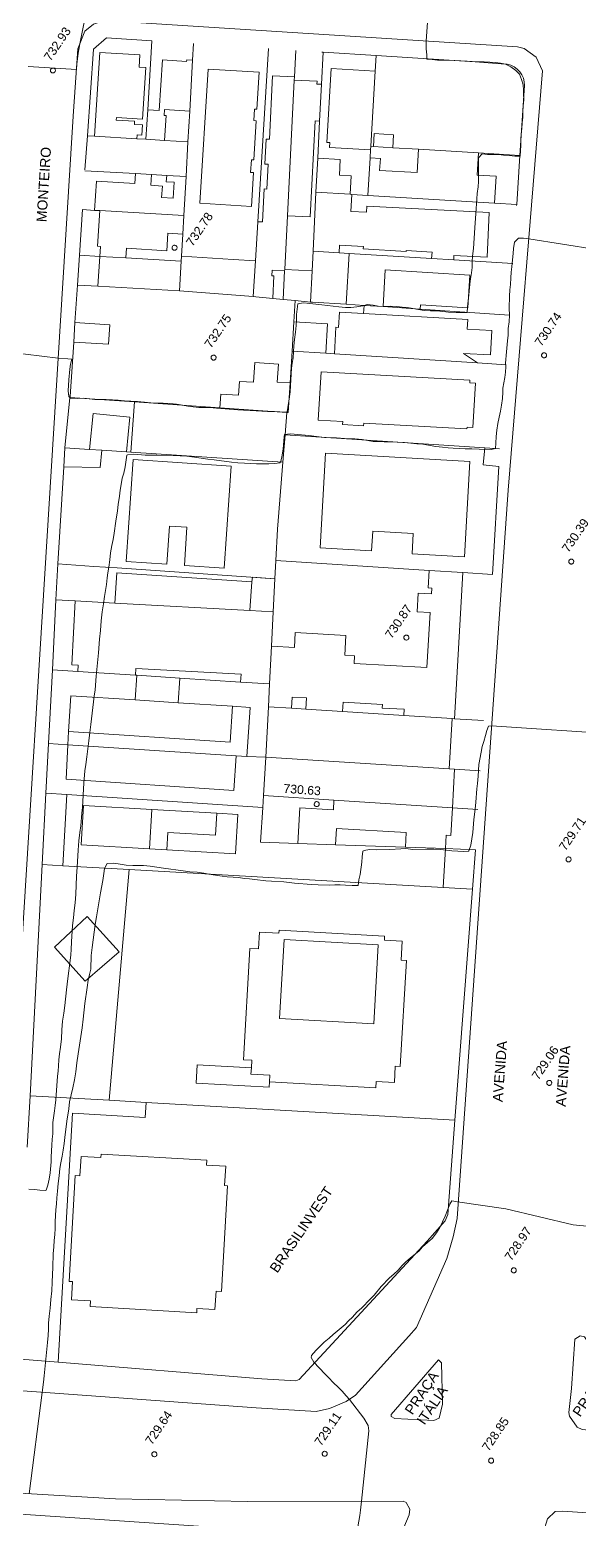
# Model space of a CAD drawing. Header units: metres. Extents: x 325024 to 7190115, y 7391967 to 10157759.
# Drawn here: x 326583 to 326692.8, y 7392757.2 to 7393055.2 of the extents above; entities that cross this region are included whole.
import ezdxf
from ezdxf.enums import TextEntityAlignment as Align

# ---------------------------------------------------------------- set-up
doc = ezdxf.new("R2010")
doc.units = ezdxf.units.M
doc.layers.get('0').update_dxf_attribs({"lineweight": 18})
for name, color, linetype, lineweight in [('100_SIST_VIARIO_MEIO_FIO', 1, 'Continuous', 18), ('106_PRACAS_PARQUES_TOP', 7, 'Continuous', 18), ('108_SEP_FIS_CANT_CENT_ILHA', 7, 'Continuous', 18), ('144_P_DUPLA_ASF_TOP', 7, 'Continuous', 18), ('160_P_SIMP_ASF_TOP', 7, 'Continuous', 18), ('206_MURO_E_MURO_ARRIMO', 7, 'Continuous', 18), ('214_PROJ_BEIRAL_EDIF', 10, 'Continuous', 18), ('216_EDIF_NOTAVEL', 2, 'Continuous', 18), ('218_EDIF_NOTAVEL_TOP', 7, 'Continuous', 18), ('600_CURVA_MESTRA', 14, 'Continuous', 18), ('604_CURVA_INTERM', 7, 'Continuous', 18), ('606_PTO_COTADO', 7, 'Continuous', 18), ('608_PTO_COTADO_INTERVIA', 1, 'Continuous', 18)]:
    doc.layers.add(name, color=color, linetype=linetype, lineweight=lineweight)
doc.styles.add('Style-Arial', font='arial.ttf', dxfattribs={"height": 1.75})

# ---------------------------------------------------------------- blocks, each defined once
blk = doc.blocks.new('SP09')
at = {"color": 0, "linetype": 'Continuous'}
blk.add_lwpolyline([(-0.03, -0.51), (-0.14, -0.49), (-0.24, -0.46), (-0.31, -0.42), (-0.35, -0.39), (-0.42, -0.31), (-0.47, -0.24), (-0.51, -0.15), (-0.52, -0.09), (-0.52, 0.03), (-0.51, 0.11), (-0.48, 0.2), (-0.44, 0.27), (-0.4, 0.33), (-0.32, 0.39), (-0.23, 0.44), (-0.15, 0.48), (-0.1, 0.48), (-0.03, 0.48), (0.08, 0.48), (0.19, 0.44), (0.27, 0.4), (0.35, 0.32), (0.41, 0.23), (0.46, 0.11), (0.48, 0.03), (0.48, -0.03), (0.47, -0.08), (0.44, -0.21), (0.38, -0.3), (0.31, -0.38), (0.23, -0.44), (0.1, -0.49), (0.02, -0.51)], close=True, dxfattribs=at)
blk = doc.blocks.new('SP10')
at = {"color": 0, "linetype": 'Continuous'}
blk.add_lwpolyline([(-0.03, -0.51), (-0.14, -0.49), (-0.24, -0.46), (-0.31, -0.42), (-0.35, -0.39), (-0.42, -0.31), (-0.47, -0.24), (-0.51, -0.15), (-0.52, -0.09), (-0.52, 0.03), (-0.51, 0.11), (-0.48, 0.2), (-0.44, 0.27), (-0.4, 0.33), (-0.32, 0.39), (-0.23, 0.44), (-0.15, 0.48), (-0.1, 0.48), (-0.03, 0.48), (0.08, 0.48), (0.19, 0.44), (0.27, 0.4), (0.35, 0.32), (0.41, 0.23), (0.46, 0.11), (0.48, 0.03), (0.48, -0.03), (0.47, -0.08), (0.44, -0.21), (0.38, -0.3), (0.31, -0.38), (0.23, -0.44), (0.1, -0.49), (0.02, -0.51)], close=True, dxfattribs=at)

msp = doc.modelspace()

# ---------------------------------------------------------------- linework, layer by layer
at = {"layer": '100_SIST_VIARIO_MEIO_FIO', "flags": 128}
for points in [[(326591.682, 7393037.972), (326592.61, 7393051.431), (326594.02, 7393054.975), (326595.753, 7393056.39), (326597.881, 7393057.078), (326680.494, 7393051.842), (326681.815, 7393051.489), (326684.217, 7393049.745), (326685.477, 7393047.058), (326678.621, 7392963.14), (326668.392, 7392817.409), (326667.624, 7392813.739), (326666.351, 7392809.425), (326660.294, 7392795.608), (326658.789, 7392793.855), (326648.089, 7392782.033), (326646.246, 7392780.78), (326642.903, 7392779.403), (326640.231, 7392778.81), (326628.247, 7392779.525), (326579.764, 7392783.037), (326578.329, 7392783.44), (326576.692, 7392784.94), (326576.105, 7392787.081)], [(326691.257, 7392783.431), (326691.958, 7392793.288), (326692.996, 7392793.963), (326693.895, 7392793.754), (326706.337, 7392775.041), (326706.312, 7392774.5), (326705.75, 7392773.928), (326693.431, 7392775.226), (326692.374, 7392775.653), (326690.876, 7392777.873), (326690.764, 7392778.6)], [(326655.219, 7392778.172), (326664.672, 7392789.12), (326665.317, 7392788.567), (326665.462, 7392780.249), (326664.852, 7392777.469), (326663.775, 7392777.008), (326655.946, 7392777.372), (326655.252, 7392777.805)]]:
    msp.add_lwpolyline(points, close=True, dxfattribs=at)
at = {"layer": '108_SEP_FIS_CANT_CENT_ILHA', "flags": 128}
for points in [[(326652.825, 7392753.165), (326655.595, 7392753.134), (326656.877, 7392753.521), (326658.835, 7392758.128), (326658.993, 7392759.272), (326658.198, 7392760.595), (326657.661, 7392760.845), (326626.532, 7392760.806), (326600.105, 7392761.31), (326575.41, 7392762.798), (326574.929, 7392762.469), (326574.379, 7392760.579), (326574.411, 7392759.312), (326575.146, 7392758.653), (326641.419, 7392754.203)], [(326687.937, 7392750.968), (326721.965, 7392748.879), (326748.588, 7392747.09), (326761.899, 7392746.158), (326767.814, 7392745.738), (326771.511, 7392745.472), (326774.408, 7392745.916), (326776.259, 7392747.631), (326777.592, 7392750.181), (326778.296, 7392752.1), (326778.239, 7392752.991), (326732.379, 7392755.997), (326709.45, 7392757.506), (326697.617, 7392758.306), (326692.44, 7392758.657), (326689.482, 7392758.857), (326688.014, 7392758.818), (326686.485, 7392757.337), (326685.597, 7392754.511), (326685.153, 7392753.098), (326685.581, 7392751.751), (326687.574, 7392751.013)]]:
    msp.add_lwpolyline(points, close=True, dxfattribs=at)
at = {"layer": '206_MURO_E_MURO_ARRIMO'}
for p, q in [((326598.321, 7393053.619), (326595.722, 7393051.335)), ((326607.422, 7393053.014), (326598.321, 7393053.619)), ((326595.722, 7393051.335), (326594.573, 7393034.044)), ((326641.613, 7393050.764), (326641.373, 7393050.779)), ((326652.256, 7393050.096), (326641.613, 7393050.764)), ((326671.992, 7393048.856), (326652.256, 7393050.096)), ((326678.074, 7393048.378), (326671.992, 7393048.856)), ((326678.417, 7393048.331), (326678.074, 7393048.378)), ((326679.14, 7393048.135), (326678.417, 7393048.331)), ((326679.816, 7393047.814), (326679.14, 7393048.135)), ((326680.424, 7393047.378), (326679.816, 7393047.814)), ((326680.945, 7393046.841), (326680.424, 7393047.378)), ((326681.361, 7393046.221), (326680.945, 7393046.841)), ((326681.66, 7393045.536), (326681.361, 7393046.221)), ((326680.957, 7393030.099), (326681.871, 7393044.064)), ((326681.832, 7393044.81), (326681.66, 7393045.536)), ((326681.871, 7393044.064), (326681.832, 7393044.81)), ((326594.573, 7393034.044), (326594.031, 7393027.187)), ((326680.315, 7393020.29), (326680.957, 7393030.099)), ((326593.538, 7393019.251), (326592.932, 7393010.114)), ((326680.3, 7393020.057), (326680.315, 7393020.29)), ((326592.932, 7393010.114), (326592.537, 7393004.158)), ((326592.537, 7393004.158), (326592.04, 7392996.663)), ((326591.782, 7392992.771), (326591.059, 7392981.867)), ((326591.041, 7392981.687), (326590.016, 7392971.599)), ((326591.059, 7392981.867), (326591.041, 7392981.687)), ((326590.016, 7392971.599), (326589.789, 7392967.775)), ((326673.929, 7392971.612), (326673.632, 7392968.165)), ((326676.876, 7392971.392), (326673.929, 7392971.612)), ((326673.632, 7392968.165), (326676.724, 7392967.837)), ((326676.724, 7392967.837), (326675.479, 7392946.256)), ((326588.641, 7392948.363), (326588.215, 7392941.173)), ((326587.525, 7392927.214), (326586.75, 7392912.435)), ((326586.75, 7392912.435), (326586.23, 7392902.519)), ((326586.23, 7392902.519), (326585.481, 7392888.227)), ((326671.462, 7392883.309), (326672.056, 7392891.192)), ((326585.481, 7392888.227), (326583.055, 7392841.958)), ((326583.055, 7392841.958), (326582.515, 7392831.673)), ((326581.225, 7392789.262), (326588.688, 7392788.658))]:
    msp.add_line(p, q, dxfattribs=at)
at = {"layer": '206_MURO_E_MURO_ARRIMO', "flags": 128}
for points in [[(326607.422, 7393053.014), (326606.579, 7393039.242)], [(326615.75, 7393052.466), (326615.559, 7393049.129)], [(326630.701, 7393051.482), (326628.58, 7393016.844)], [(326636.149, 7393051.123), (326635.884, 7393045.836)], [(326641.613, 7393050.764), (326641.291, 7393044.342)], [(326652.063, 7393046.941), (326652.256, 7393050.096)], [(326614.977, 7393038.963), (326614.626, 7393032.816)], [(326640.921, 7393036.96), (326640.549, 7393029.569)], [(326595.957, 7393033.959), (326594.573, 7393034.044)], [(326606.217, 7393033.331), (326604.393, 7393033.442)], [(326614.626, 7393032.816), (326609.957, 7393033.102)], [(326614.626, 7393032.816), (326614.229, 7393025.882)], [(326651.004, 7393029.642), (326651.099, 7393031.192)], [(326651.671, 7393031.892), (326651.144, 7393031.924)], [(326660.721, 7393031.338), (326655.569, 7393031.653)], [(326680.957, 7393030.099), (326672.716, 7393030.604)], [(326594.022, 7393027.038), (326604.149, 7393026.458)], [(326607.32, 7393026.277), (326610.372, 7393026.103)], [(326647.351, 7393022.308), (326650.543, 7393022.113)], [(326593.538, 7393019.251), (326595.936, 7393019.114)], [(326675.876, 7393020.562), (326680.315, 7393020.29)], [(326613.571, 7393014.367), (326613.319, 7393009.96)], [(326592.932, 7393010.114), (326597.026, 7393009.88)], [(326646.838, 7393010.493), (326663.32, 7393009.484)], [(326667.744, 7393009.213), (326679.544, 7393008.491)], [(326596.634, 7393003.923), (326592.537, 7393004.158)], [(326633.648, 7393001.289), (326631.557, 7393001.49)], [(326653.614, 7392999.848), (326649.826, 7393000.105)], [(326678.867, 7392998.132), (326661.048, 7392999.343)], [(326635.428, 7392990.956), (326635.803, 7392996.795)], [(326635.018, 7392984.576), (326635.428, 7392990.956)], [(326635.428, 7392990.956), (326642.19, 7392990.522)], [(326672.48, 7392988.576), (326678.218, 7392988.208)], [(326603.917, 7392980.801), (326591.041, 7392981.687)], [(326634.031, 7392974.174), (326673.929, 7392971.612)], [(326594.952, 7392971.276), (326590.016, 7392971.599)], [(326662.816, 7392947.07), (326632.181, 7392949.037)], [(326675.479, 7392946.256), (326669.575, 7392946.635)], [(326604.108, 7392926.12), (326604.396, 7392926.101)], [(326612.965, 7392925.536), (326625.146, 7392924.733)], [(326667.903, 7392917.402), (326673.662, 7392917.032)], [(326586.75, 7392912.435), (326590.599, 7392912.181)], [(326626.408, 7392909.82), (326630.207, 7392909.706)], [(326673.036, 7392906.955), (326667.905, 7392907.285)], [(326586.23, 7392902.519), (326590.441, 7392902.242)], [(326629.564, 7392899.662), (326629.715, 7392902.017)], [(326672.557, 7392899.265), (326667.465, 7392899.592)], [(326672.056, 7392891.192), (326666.1, 7392891.404)], [(326589.626, 7392887.99), (326585.481, 7392888.227)], [(326598.874, 7392841.053), (326583.055, 7392841.958)]]:
    msp.add_lwpolyline(points, dxfattribs=at)
at = {"layer": '214_PROJ_BEIRAL_EDIF', "flags": 128}
for points in [[(326595.957, 7393033.959), (326604.393, 7393033.442), (326604.442, 7393034.241), (326605.405, 7393034.182), (326605.53, 7393036.211), (326603.917, 7393036.309), (326603.956, 7393036.95), (326600.288, 7393037.174), (326600.319, 7393037.683), (326605.561, 7393037.362), (326606.193, 7393047.697), (326604.879, 7393047.778), (326605.028, 7393050.207), (326596.982, 7393050.7)], [(326606.217, 7393033.331), (326609.957, 7393033.102), (326610.262, 7393038.085), (326609.891, 7393038.108), (326609.962, 7393039.27), (326614.977, 7393038.963), (326615.559, 7393049.129), (326614.366, 7393049.202), (326614.347, 7393048.897), (326609.504, 7393049.194), (326608.886, 7393039.1), (326606.579, 7393039.242)], [(326618.638, 7393047.352), (326616.995, 7393020.518), (326627.327, 7393019.886), (326627.741, 7393026.652), (326627.142, 7393026.689), (326627.297, 7393029.223), (326627.796, 7393029.193), (326628.276, 7393037.027), (326627.807, 7393037.056), (326627.948, 7393039.356), (326628.391, 7393039.329), (326628.844, 7393046.728)], [(326627.662, 7393001.851), (326628.159, 7393001.817), (326631.557, 7393001.49), (326631.783, 7393005.996), (326631.399, 7393006.015), (326631.456, 7393007.139), (326633.935, 7393007.015), (326633.949, 7393007.294), (326634.488, 7393018.02), (326635.851, 7393045.18), (326635.884, 7393045.836), (326631.546, 7393046.053), (326630.907, 7393033.321), (326630.239, 7393033.354), (326629.989, 7393028.385), (326630.635, 7393028.353), (326630.384, 7393023.362), (326629.84, 7393023.389), (326629.509, 7393016.797), (326628.58, 7393016.844), (326628.098, 7393008.981)], [(326651.099, 7393031.192), (326651.144, 7393031.924), (326652.063, 7393046.941), (326643.251, 7393047.481), (326642.347, 7393032.713), (326642.992, 7393032.673), (326642.932, 7393031.692)], [(326634.488, 7393018.02), (326635.851, 7393045.18), (326640.426, 7393044.951), (326640.398, 7393044.387), (326641.291, 7393044.342), (326640.921, 7393036.96), (326640.032, 7393037.005), (326639.068, 7393017.79)], [(326651.671, 7393031.892), (326655.569, 7393031.653), (326655.728, 7393034.244), (326651.83, 7393034.483)], [(326651.004, 7393029.642), (326650.543, 7393022.113), (326675.876, 7393020.562), (326676.206, 7393025.949), (326672.445, 7393026.179), (326672.716, 7393030.604), (326660.721, 7393031.338), (326660.434, 7393026.652), (326652.922, 7393027.112), (326653.069, 7393029.515)], [(326640.549, 7393029.569), (326640.207, 7393022.746), (326647.022, 7393022.328), (326647.247, 7393025.998), (326644.875, 7393026.143), (326645.068, 7393029.292)], [(326610.372, 7393026.103), (326610.288, 7393024.839), (326611.877, 7393024.734), (326611.668, 7393021.562), (326609.362, 7393021.714), (326609.512, 7393023.982), (326607.179, 7393024.136), (326607.32, 7393026.277), (326604.149, 7393026.458), (326604.018, 7393024.471), (326596.323, 7393024.979), (326595.936, 7393019.114), (326597.013, 7393019.052), (326613.784, 7393018.093), (326614.229, 7393025.882)], [(326647.351, 7393022.308), (326647.022, 7393022.328), (326640.207, 7393022.746), (326639.614, 7393010.935), (326644.84, 7393010.615), (326644.935, 7393012.157), (326649.686, 7393011.866), (326649.657, 7393011.4), (326658.221, 7393010.876), (326658.234, 7393011.077), (326663.398, 7393010.761), (326663.32, 7393009.484), (326667.744, 7393009.213), (326667.787, 7393010.071), (326674.394, 7393009.739), (326674.844, 7393018.702), (326650.337, 7393019.932), (326650.277, 7393018.724), (326647.178, 7393018.88)], [(326597.013, 7393019.052), (326613.784, 7393018.093), (326613.571, 7393014.367), (326610.615, 7393014.562), (326610.383, 7393011.045), (326602.348, 7393011.575), (326602.216, 7393009.583), (326597.026, 7393009.88), (326597.159, 7393011.888), (326596.543, 7393011.928)], [(326596.634, 7393003.923), (326597.026, 7393009.88), (326602.216, 7393009.583), (326613.261, 7393008.952), (326612.92, 7393002.992)], [(326628.098, 7393008.981), (326623.632, 7393009.254), (326613.319, 7393009.96), (326613.261, 7393008.952), (326612.92, 7393002.992), (326627.662, 7393001.851)], [(326639.104, 7393000.764), (326639.418, 7393007.02), (326639.614, 7393010.935), (326644.84, 7393010.615), (326646.838, 7393010.493), (326646.215, 7393000.322), (326639.511, 7393000.724)], [(326633.935, 7393007.015), (326633.648, 7393001.289), (326636.076, 7393001.055), (326639.104, 7393000.764), (326639.418, 7393007.02), (326633.949, 7393007.294)], [(326653.614, 7392999.848), (326661.048, 7392999.343), (326661.102, 7393000.213), (326670.563, 7392999.634), (326670.962, 7393006.161), (326654.064, 7393007.196)], [(326635.803, 7392996.795), (326642.527, 7392996.41), (326642.19, 7392990.522), (326643.9, 7392990.412), (326644.203, 7392995.717), (326644.704, 7392995.688), (326644.879, 7392998.753), (326649.715, 7392998.477), (326649.826, 7393000.105), (326646.215, 7393000.322), (326639.511, 7393000.724), (326639.104, 7393000.764), (326636.076, 7393001.055)], [(326649.715, 7392998.477), (326644.879, 7392998.753), (326644.704, 7392995.688), (326644.203, 7392995.717), (326643.9, 7392990.412), (326672.48, 7392988.576), (326669.665, 7392990.493), (326675.082, 7392990.183), (326675.361, 7392995.053), (326670.417, 7392995.336), (326670.529, 7392997.286)], [(326591.782, 7392992.771), (326592.04, 7392996.663), (326598.988, 7392996.205), (326598.731, 7392992.313)], [(326620.973, 7392979.626), (326634.4, 7392978.701), (326634.64, 7392978.685), (326635.018, 7392984.576), (326632.441, 7392984.754), (326632.688, 7392988.343), (326628.016, 7392988.665), (326627.743, 7392984.704), (326624.927, 7392984.898), (326624.735, 7392982.112), (326621.162, 7392982.358)], [(326641.214, 7392986.819), (326640.662, 7392977.162), (326645.54, 7392976.883), (326645.503, 7392976.248), (326649.716, 7392976.007), (326649.747, 7392976.549), (326670.368, 7392975.37), (326670.391, 7392975.76), (326671.569, 7392975.693), (326672.076, 7392984.557), (326670.953, 7392984.621), (326670.982, 7392985.116)], [(326620.973, 7392979.626), (326603.917, 7392980.801), (326603.224, 7392970.734), (326633.589, 7392968.745), (326634.031, 7392974.174), (326634.4, 7392978.701)], [(326602.306, 7392970.794), (326597.425, 7392971.114), (326594.952, 7392971.276), (326595.656, 7392978.44), (326602.987, 7392977.719)], [(326600.447, 7392947.558), (326631.999, 7392945.406), (326632.181, 7392949.037), (326632.497, 7392955.337), (326633.589, 7392968.745), (326603.224, 7392970.734), (326602.306, 7392970.794), (326597.425, 7392971.114), (326597.092, 7392967.631), (326589.789, 7392967.775), (326588.641, 7392948.363), (326595.824, 7392947.873)], [(326603.688, 7392969.267), (326623.238, 7392967.92), (326621.833, 7392947.524), (326613.897, 7392948.071), (326614.422, 7392955.694), (326610.924, 7392955.935), (326610.4, 7392948.327), (326602.283, 7392948.886)], [(326642.092, 7392970.546), (326641.008, 7392951.588), (326651.314, 7392950.998), (326651.538, 7392954.91), (326659.642, 7392954.446), (326659.41, 7392950.38), (326669.891, 7392949.781), (326670.984, 7392968.894)], [(326627.013, 7392939.068), (326599.977, 7392940.535), (326600.396, 7392946.618), (326627.405, 7392944.757)], [(326627.013, 7392939.068), (326631.668, 7392938.815), (326631.999, 7392945.406), (326627.519, 7392945.712), (326627.405, 7392944.757)], [(326631.322, 7392931.917), (326635.895, 7392931.655), (326636.066, 7392934.639), (326646.166, 7392934.061), (326645.942, 7392930.128), (326647.893, 7392930.017), (326647.805, 7392928.474), (326662.366, 7392927.642), (326662.996, 7392938.661), (326660.426, 7392938.808), (326660.637, 7392942.511), (326663.313, 7392942.358), (326663.38, 7392943.531), (326662.616, 7392943.575), (326662.816, 7392947.07), (326669.575, 7392946.635), (326667.903, 7392917.402), (326667.413, 7392917.433), (326657.737, 7392918.055), (326657.808, 7392919.296), (326653.439, 7392919.546), (326653.479, 7392920.246), (326645.629, 7392920.695), (326645.523, 7392918.839), (326638.156, 7392919.313), (326638.286, 7392921.581), (326635.418, 7392921.745), (326635.29, 7392919.497), (326630.713, 7392919.791), (326630.942, 7392924.351)], [(326592.098, 7392940.963), (326591.403, 7392928.156), (326592.696, 7392928.085), (326592.63, 7392926.877), (326587.525, 7392927.214), (326588.215, 7392941.173)], [(326630.942, 7392924.351), (326625.146, 7392924.733), (326625.233, 7392926.339), (326604.182, 7392927.481), (326604.108, 7392926.12), (326592.63, 7392926.877), (326592.696, 7392928.085), (326591.403, 7392928.156), (326592.098, 7392940.963), (326599.977, 7392940.535), (326627.013, 7392939.068), (326631.668, 7392938.815), (326631.322, 7392931.917)], [(326604.396, 7392926.101), (326604.07, 7392921.166), (326612.64, 7392920.601), (326612.965, 7392925.536)], [(326590.776, 7392914.86), (326623.042, 7392912.733), (326623.513, 7392919.884), (326612.64, 7392920.601), (326604.07, 7392921.166), (326591.206, 7392922.014)], [(326623.513, 7392919.884), (326627.056, 7392919.65), (326626.408, 7392909.82), (326624.223, 7392909.964), (326590.599, 7392912.181), (326590.776, 7392914.86), (326623.042, 7392912.733)], [(326635.29, 7392919.497), (326638.156, 7392919.313), (326645.523, 7392918.839), (326657.737, 7392918.055), (326667.413, 7392917.433), (326666.836, 7392907.354), (326630.207, 7392909.706), (326630.713, 7392919.791)], [(326624.223, 7392909.964), (326590.599, 7392912.181), (326590.245, 7392905.284), (326623.768, 7392903.073)], [(326666.836, 7392907.354), (326667.905, 7392907.285), (326667.465, 7392899.592), (326643.798, 7392901.112), (326629.715, 7392902.017), (326630.207, 7392909.706)], [(326629.564, 7392899.662), (326629.119, 7392892.723), (326636.577, 7392892.457), (326644.095, 7392892.189), (326658.071, 7392891.691), (326666.1, 7392891.404), (326665.656, 7392883.641), (326602.897, 7392887.231), (326589.626, 7392887.99), (326590.441, 7392902.242)], [(326606.94, 7392891.356), (326607.392, 7392899.249), (326593.721, 7392900.031), (326593.269, 7392892.138)], [(326658.071, 7392891.691), (326666.1, 7392891.404), (326666.254, 7392894.094), (326667.147, 7392894.043), (326667.465, 7392899.592), (326643.798, 7392901.112), (326643.686, 7392899.163), (326636.982, 7392899.547), (326636.577, 7392892.457), (326644.095, 7392892.189), (326644.279, 7392895.407), (326658.237, 7392894.608)], [(326610.413, 7392891.157), (326610.612, 7392894.642), (326620.124, 7392894.098), (326620.376, 7392898.506), (326607.392, 7392899.249), (326606.94, 7392891.356)], [(326610.413, 7392891.157), (326610.612, 7392894.642), (326620.124, 7392894.098), (326620.376, 7392898.506), (326624.561, 7392898.267), (326624.109, 7392890.374)]]:
    msp.add_lwpolyline(points, close=True, dxfattribs=at)
at = {"layer": '216_EDIF_NOTAVEL', "flags": 128}
for points in [[(326665.656, 7392883.641), (326602.897, 7392887.231), (326598.874, 7392841.053), (326606.242, 7392840.631), (326667.984, 7392837.1), (326671.462, 7392883.309)], [(326587.978, 7392871.712), (326594.097, 7392864.868), (326600.847, 7392870.79), (326594.493, 7392877.861)], [(326627.285, 7392847.57), (326627.372, 7392849.09), (326625.701, 7392849.186), (326626.974, 7392871.438), (326628.722, 7392871.338), (326628.915, 7392874.71), (326632.803, 7392874.487), (326632.837, 7392875.071), (326653.917, 7392873.865), (326653.872, 7392873.076), (326657.441, 7392872.872), (326657.224, 7392869.083), (326658.273, 7392869.023), (326657.061, 7392847.842), (326656.056, 7392847.9), (326655.868, 7392844.605), (326652.214, 7392844.814), (326652.141, 7392843.537), (326630.902, 7392844.752), (326630.977, 7392846.064), (326627.211, 7392846.279)], [(326633.815, 7392873.223), (326632.912, 7392857.427), (326651.761, 7392856.349), (326652.664, 7392872.145)], [(326630.902, 7392844.752), (326630.977, 7392846.064), (326627.211, 7392846.279), (326627.285, 7392847.57), (326616.49, 7392848.188), (326616.28, 7392844.501), (326630.84, 7392843.668)], [(326606.242, 7392840.631), (326606.07, 7392837.627), (326591.536, 7392838.458), (326588.688, 7392788.658), (326629.398, 7392785.365), (326636.154, 7392784.949), (326636.847, 7392785.193), (326662.457, 7392812.899), (326666.019, 7392816.938), (326666.565, 7392818.239), (326667.984, 7392837.1)], [(326593.255, 7392829.811), (326597.209, 7392829.585), (326597.249, 7392830.279), (326618.405, 7392829.069), (326618.35, 7392828.104), (326622.174, 7392827.885), (326621.952, 7392823.988), (326622.521, 7392823.956), (326621.312, 7392802.812), (326620.228, 7392802.874), (326620.019, 7392799.221), (326616.409, 7392799.428), (326616.359, 7392798.56), (326595.077, 7392799.777), (326595.144, 7392800.939), (326591.346, 7392801.156), (326591.555, 7392804.799), (326590.868, 7392804.839), (326592.08, 7392826.029), (326593.036, 7392825.974)]]:
    msp.add_lwpolyline(points, close=True, dxfattribs=at)
at = {"layer": '600_CURVA_MESTRA', "elevation": 730}
msp.add_lwpolyline([(326701.355, 7392914.222), (326675.311, 7392915.966), (326674.673, 7392915.889), (326674.344, 7392915.012), (326674.069, 7392914.027), (326673.772, 7392912.851), (326673.45, 7392911.833), (326673.203, 7392910.695), (326672.773, 7392908.27), (326672.598, 7392905.941), (326672.465, 7392904.438), (326672.339, 7392903.349), (326672.123, 7392900.68), (326672.019, 7392899.297), (326671.769, 7392897.218), (326671.525, 7392894.615), (326671.378, 7392893.395), (326671.158, 7392892.109), (326670.755, 7392890.938), (326670.666, 7392890.91), (326669.608, 7392890.866), (326668.556, 7392890.878), (326667.366, 7392890.946), (326666.318, 7392891.113), (326665.085, 7392891.231), (326663.745, 7392891.303), (326662.442, 7392891.307), (326659.591, 7392891.23), (326658.187, 7392891.411), (326657.144, 7392891.384), (326654.943, 7392891.269), (326652.293, 7392891.163), (326650.881, 7392891.234), (326649.843, 7392891.054), (326649.597, 7392890.934), (326649.468, 7392889.794), (326649.376, 7392888.694), (326649.02, 7392886.24), (326648.799, 7392885.193), (326648.615, 7392884.037), (326648.506, 7392884.019), (326647.405, 7392884.029), (326646.077, 7392884.127), (326645.047, 7392884.162), (326643.964, 7392884.153), (326642.85, 7392884.12), (326640.623, 7392884.149), (326639.314, 7392884.223), (326635.926, 7392884.517), (326633.753, 7392884.755), (326631.311, 7392884.882), (326630.197, 7392884.973), (326627.981, 7392885.239), (326626.903, 7392885.337), (326625.832, 7392885.457), (326624.784, 7392885.619), (326623.644, 7392885.711), (326622.468, 7392885.773), (326621.444, 7392885.905), (326618.785, 7392886.321), (326617.766, 7392886.498), (326616.453, 7392886.676), (326614.98, 7392886.797), (326613.645, 7392886.97), (326609.752, 7392887.523), (326608.372, 7392887.7), (326607.074, 7392887.912), (326605.744, 7392888.041), (326604.724, 7392888.01), (326603.592, 7392888.041), (326602.285, 7392888.107), (326601.092, 7392888.27), (326599.789, 7392888.486), (326598.439, 7392888.412), (326597.939, 7392887.405), (326597.79, 7392886.402), (326597.615, 7392885.053), (326597.138, 7392882.573), (326596.365, 7392877.783), (326596.095, 7392876.243), (326595.651, 7392873.177), (326595.455, 7392871.634), (326595.301, 7392870.037), (326595.207, 7392867.304), (326594.965, 7392866.208), (326594.678, 7392865.089), (326594.484, 7392863.619), (326594.009, 7392860.425), (326593.651, 7392857.301), (326593.467, 7392855.571), (326592.654, 7392850.325), (326592.396, 7392848.538), (326592.185, 7392846.784), (326591.922, 7392845.127), (326591.612, 7392843.564), (326590.94, 7392840.767), (326590.791, 7392839.338), (326590.421, 7392836.895), (326590.013, 7392833.632), (326589.873, 7392832.398), (326589.685, 7392831.076), (326589.472, 7392829.849), (326589.2, 7392828.537), (326589.017, 7392827.42), (326588.9, 7392825.951), (326588.673, 7392824.432), (326588.513, 7392822.909), (326588.436, 7392821.552), (326588.34, 7392820.323), (326588.22, 7392819.169), (326588.127, 7392817.99), (326588.069, 7392816.737), (326588.046, 7392815.441), (326587.996, 7392814.231), (326587.907, 7392813.034), (326587.787, 7392811.772), (326587.71, 7392810.348), (326587.596, 7392807.657), (326587.493, 7392804.658), (326587.387, 7392802.948), (326587.203, 7392801.198), (326587.067, 7392799.441), (326586.883, 7392797.864), (326586.776, 7392796.451), (326586.755, 7392795.278), (326586.68, 7392794.017), (326586.514, 7392792.628), (326586.275, 7392789.929), (326585.854, 7392785.963), (326585.716, 7392784.657), (326585.498, 7392782.621), (326582.85, 7392762.35)], dxfattribs=at)
at = {"layer": '604_CURVA_INTERM', "flags": 128}
for points, elevation in [([(326578.915, 7392990.764), (326588.675, 7392989.532), (326590.605, 7392989.386), (326591.383, 7392989.357), (326591.147, 7392988.365), (326590.992, 7392987.35), (326590.784, 7392985.192), (326590.688, 7392983.015), (326590.812, 7392981.871), (326591.229, 7392981.531), (326592.55, 7392981.502), (326593.795, 7392981.509), (326594.9, 7392981.369), (326595.982, 7392981.278), (326598.282, 7392981.286), (326599.539, 7392981.216), (326600.692, 7392981.113), (326601.915, 7392980.969), (326603.177, 7392980.939), (326604.544, 7392980.882), (326605.924, 7392980.764), (326607.194, 7392980.632), (326609.668, 7392980.552), (326610.98, 7392980.501), (326612.298, 7392980.334), (326613.496, 7392980.114), (326614.619, 7392979.932), (326615.678, 7392979.796), (326616.775, 7392979.69), (326617.936, 7392979.648), (326619.022, 7392979.657), (326620.3, 7392979.509), (326624.586, 7392979.191), (326625.691, 7392979.114), (326627.066, 7392979.063), (326629.367, 7392978.906), (326630.542, 7392978.862), (326631.947, 7392978.858), (326634.134, 7392978.767), (326634.441, 7392978.809), (326634.632, 7392980.124), (326634.851, 7392981.349), (326635.027, 7392982.773), (326635.187, 7392985.21), (326635.255, 7392986.336), (326635.293, 7392987.518), (326635.426, 7392988.531), (326635.629, 7392989.595), (326635.79, 7392992.027), (326635.926, 7392993.303), (326636.108, 7392994.764), (326636.252, 7392996.105), (326636.319, 7392997.172), (326636.339, 7392998.291), (326636.413, 7392999.364), (326636.562, 7393000.389), (326637.684, 7393000.592), (326638.962, 7393000.488), (326640.181, 7393000.341), (326641.369, 7393000.232), (326643.649, 7392999.939), (326644.752, 7392999.808), (326646.08, 7392999.701), (326647.156, 7392999.65), (326648.361, 7392999.784), (326649.535, 7393000.02), (326650.443, 7393000.276), (326651.6, 7393000.136), (326652.633, 7392999.967), (326653.678, 7392999.908), (326655.045, 7392999.933), (326656.378, 7392999.861), (326657.45, 7392999.716), (326658.486, 7392999.659), (326659.531, 7392999.508), (326660.693, 7392999.257), (326661.842, 7392999.103), (326663.085, 7392999.033), (326664.328, 7392998.993), (326665.548, 7392998.882), (326666.668, 7392998.759), (326668.207, 7392998.699), (326670.45, 7392998.705), (326670.515, 7392999.811), (326670.732, 7393002.186), (326670.84, 7393002.96), (326670.96, 7393004.324), (326671.102, 7393005.402), (326671.303, 7393006.644), (326671.425, 7393007.699), (326671.435, 7393008.857), (326671.496, 7393009.919), (326671.655, 7393011.489), (326671.93, 7393015.61), (326672.172, 7393018.494), (326672.346, 7393021.419), (326672.431, 7393022.499), (326672.619, 7393023.801), (326672.653, 7393024.897), (326672.688, 7393028.509), (326672.672, 7393029.629), (326673.391, 7393030.422), (326674.504, 7393030.316), (326676.688, 7393030.268), (326677.707, 7393030.138), (326678.854, 7393030.076), (326679.943, 7393029.979), (326681.035, 7393029.943), (326681.131, 7393032.184), (326681.14, 7393033.288), (326681.193, 7393034.42), (326681.313, 7393035.461), (326681.393, 7393036.62), (326681.532, 7393037.677), (326681.537, 7393038.862), (326681.588, 7393040.043), (326681.736, 7393041.249), (326681.699, 7393042.455), (326681.702, 7393043.171), (326681.61, 7393044.214), (326681.274, 7393045.321), (326680.866, 7393046.389), (326680.117, 7393047.108), (326679.146, 7393047.843), (326678.099, 7393048.349), (326677.066, 7393048.535), (326676.027, 7393048.688), (326674.981, 7393048.779), (326673.837, 7393048.843), (326671.421, 7393048.9), (326670.417, 7393048.945), (326667.932, 7393049.106), (326666.691, 7393049.143), (326665.637, 7393049.145), (326664.502, 7393049.183), (326663.418, 7393049.299), (326662.335, 7393049.373), (326662.329, 7393050.207), (326662.249, 7393051.41), (326662.247, 7393052.998), (326662.797, 7393061.354)], 732), ([(326582.659, 7393047.908), (326592.323, 7393047.261), (326592.399, 7393048.376), (326592.694, 7393050.575), (326592.858, 7393051.64), (326592.991, 7393052.439), (326594.634, 7393060.368)], 733), ([(326582.847, 7392823.257), (326583.947, 7392823.187), (326584.999, 7392823.06), (326586.113, 7392823.032), (326586.287, 7392823.094), (326586.611, 7392824.094), (326586.887, 7392825.286), (326587.058, 7392826.514), (326587.254, 7392828.735), (326587.251, 7392829.772), (326587.391, 7392832.114), (326587.485, 7392833.31), (326587.587, 7392834.342), (326587.631, 7392836.631), (326587.917, 7392838.98), (326588.064, 7392840.021), (326588.203, 7392841.157), (326588.547, 7392845.894), (326588.665, 7392846.891), (326588.75, 7392847.962), (326588.821, 7392849.161), (326588.966, 7392850.372), (326589.149, 7392851.704), (326589.321, 7392853.363), (326589.396, 7392855.179), (326589.533, 7392856.898), (326589.786, 7392858.475), (326589.988, 7392860.033), (326590.329, 7392863.134), (326590.631, 7392865.413), (326591.044, 7392869.05), (326591.181, 7392870.15), (326591.274, 7392871.223), (326591.373, 7392872.736), (326591.559, 7392876.053), (326591.715, 7392877.533), (326591.902, 7392879.015), (326592.053, 7392880.584), (326592.19, 7392882.322), (326592.37, 7392885.904), (326592.501, 7392887.672), (326592.666, 7392891.107), (326592.808, 7392892.95), (326592.996, 7392894.622), (326593.182, 7392896.004), (326593.421, 7392898.496), (326593.527, 7392899.657), (326593.694, 7392902.129), (326593.764, 7392903.392), (326593.787, 7392904.523), (326594.012, 7392906.953), (326594.179, 7392908.272), (326594.413, 7392909.746), (326594.819, 7392913.01), (326594.997, 7392914.639), (326595.223, 7392916.238), (326595.9, 7392921.883), (326596.041, 7392923.156), (326596.245, 7392925.903), (326596.582, 7392929.252), (326596.728, 7392930.608), (326596.967, 7392933.335), (326597.158, 7392935.034), (326597.244, 7392936.969), (326597.442, 7392938.765), (326597.709, 7392940.404), (326597.967, 7392941.829), (326598.322, 7392944.241), (326598.502, 7392945.568), (326598.624, 7392946.611), (326598.81, 7392947.713), (326598.974, 7392949.217), (326599.162, 7392950.613), (326599.423, 7392952.043), (326599.67, 7392953.284), (326599.872, 7392954.507), (326600.191, 7392956.898), (326600.523, 7392959.021), (326600.688, 7392960.245), (326600.949, 7392961.906), (326601.058, 7392963.159), (326601.245, 7392964.279), (326601.483, 7392965.501), (326601.778, 7392966.54), (326602.057, 7392967.824), (326602.431, 7392970.105), (326602.553, 7392970.194), (326603.832, 7392970.321), (326606.051, 7392970.11), (326608.415, 7392970.115), (326611.679, 7392970.049), (326613.046, 7392970.018), (326614.379, 7392969.935), (326615.906, 7392969.749), (326618.57, 7392969.361), (326619.889, 7392969.216), (326623.312, 7392968.764), (326624.601, 7392968.612), (326625.93, 7392968.506), (326628.293, 7392968.425), (326630.763, 7392968.416), (326631.981, 7392968.471), (326633.01, 7392968.568), (326633.19, 7392968.891), (326633.473, 7392970.113), (326633.669, 7392971.38), (326633.85, 7392973.809), (326633.923, 7392974.295), (326635.089, 7392974.38), (326637.336, 7392974.229), (326638.762, 7392974.093), (326640.866, 7392973.808), (326641.937, 7392973.678), (326643.158, 7392973.617), (326644.285, 7392973.585), (326646.733, 7392973.427), (326647.996, 7392973.419), (326649.438, 7392973.247), (326651.649, 7392972.884), (326652.832, 7392972.851), (326653.948, 7392972.789), (326653.957, 7392972.744), (326655.09, 7392972.818), (326656.461, 7392972.747), (326657.914, 7392972.649), (326660.38, 7392972.382), (326661.574, 7392972.315), (326664.183, 7392971.884), (326665.482, 7392971.703), (326666.635, 7392971.573), (326667.643, 7392971.507), (326669.991, 7392971.414), (326671.362, 7392971.402), (326672.814, 7392971.313), (326675.226, 7392971.279), (326676.097, 7392971.432), (326676.127, 7392972.505), (326676.22, 7392973.835), (326676.372, 7392975.16), (326676.568, 7392976.449), (326676.812, 7392977.708), (326677.078, 7392978.926), (326677.293, 7392980.165), (326677.481, 7392981.452), (326677.515, 7392982.758), (326677.575, 7392983.558), (326677.92, 7392985.685), (326678.054, 7392986.749), (326678.115, 7392987.834), (326678.109, 7392988.511), (326678.249, 7392990.772), (326678.504, 7392992.993), (326678.587, 7392994.172), (326678.639, 7392995.464), (326678.781, 7392996.785), (326678.851, 7392998.147), (326678.797, 7392999.546), (326678.866, 7393001.974), (326678.95, 7393003.187), (326679.054, 7393004.271), (326679.157, 7393005.588), (326679.221, 7393006.731), (326679.328, 7393007.796), (326679.513, 7393009.191), (326679.603, 7393010.476), (326679.707, 7393011.493), (326679.886, 7393012.717), (326680.659, 7393013.564), (326681.694, 7393013.536), (326682.727, 7393013.403), (326696.231, 7393011.311)], 731)]:
    msp.add_lwpolyline(points, dxfattribs=dict(at, elevation=elevation))
at = {"layer": '604_CURVA_INTERM', "elevation": 729}
msp.add_lwpolyline([(326648.536, 7392755.69), (326648.964, 7392757.964), (326649.126, 7392759.056), (326649.323, 7392760.834), (326650.764, 7392774.935), (326650.631, 7392776.028), (326649.778, 7392777.476), (326646.909, 7392781.166), (326646.241, 7392781.949), (326645.443, 7392782.857), (326644.735, 7392783.585), (326643.643, 7392784.624), (326642.752, 7392785.503), (326641.959, 7392786.327), (326639.795, 7392788.687), (326639.215, 7392789.603), (326639.301, 7392790), (326640.175, 7392790.994), (326641.86, 7392792.649), (326642.858, 7392793.46), (326643.666, 7392794.182), (326645.223, 7392795.542), (326646.033, 7392796.224), (326646.736, 7392796.956), (326647.498, 7392797.701), (326648.396, 7392798.644), (326649.34, 7392799.539), (326651.065, 7392801.248), (326651.818, 7392802.062), (326653.247, 7392803.773), (326654.918, 7392805.539), (326655.763, 7392806.285), (326656.643, 7392807.093), (326657.399, 7392807.982), (326658.14, 7392808.735), (326659.016, 7392809.483), (326660.853, 7392810.942), (326661.526, 7392811.744), (326662.46, 7392812.619), (326663.403, 7392813.431), (326664.275, 7392814.519), (326664.971, 7392815.641), (326665.999, 7392817.872), (326666.962, 7392820.279), (326667.386, 7392820.929), (326668.466, 7392820.742), (326678.119, 7392819.369), (326691.583, 7392816.155), (326694.971, 7392815.793)], dxfattribs=at)

# ---------------------------------------------------------------- block references
at = {"layer": '606_PTO_COTADO', "rotation": 55.83005668387076}
for p in [(326587.648, 7393047.118, 732.932), (326611.96, 7393011.648, 732.785), (326619.743, 7392989.674, 732.755), (326685.801, 7392990.139, 730.737), (326691.233, 7392948.873, 730.395), (326658.275, 7392933.67, 730.87), (326640.363, 7392900.348, 730.63), (326686.823, 7392844.574, 729.06), (326607.909, 7392770.275, 729.64)]:
    msp.add_blockref('SP09', p, dxfattribs=at)
at = {"layer": '608_PTO_COTADO_INTERVIA', "rotation": 55.83005668387076}
for p in [(326690.704, 7392889.277, 729.7), (326679.741, 7392807.074, 728.96), (326641.961, 7392770.373, 729.11), (326675.218, 7392768.993, 728.85)]:
    msp.add_blockref('SP10', p, dxfattribs=at)

# ---------------------------------------------------------------- texts
at = {"layer": '106_PRACAS_PARQUES_TOP', "style": 'Style-Arial'}
for s, p in [('PRAÇA', (326659.47, 7392777.964)), ('ITÁLIA', (326661.877, 7392775.947)), ('PRAÇA', (326692.993, 7392777.566))]:
    msp.add_text(s, height=2, rotation=56.02922, dxfattribs=at).set_placement(p)
at = {"layer": '144_P_DUPLA_ASF_TOP', "style": 'Style-Arial'}
for p in [(326676.495, 7392840.735), (326689.117, 7392839.79)]:
    msp.add_text('AVENIDA', height=2, rotation=85.69553, dxfattribs=at).set_placement(p, align=Align.MIDDLE_LEFT)
at = {"layer": '160_P_SIMP_ASF_TOP', "style": 'Style-Arial'}
msp.add_text('MONTEIRO', height=2, rotation=86.43093, dxfattribs=at).set_placement((326585.329, 7393016.771), align=Align.MIDDLE_LEFT)
at = {"layer": '218_EDIF_NOTAVEL_TOP', "style": 'Style-Arial'}
msp.add_text('BRASILINVEST', height=2, rotation=55.83006, dxfattribs=at).set_placement((326632.47, 7392806.356))
at = {"layer": '606_PTO_COTADO', "style": 'Style-Arial'}
for s, rotation, p in [('732.93', 55.83006, (326588.506, 7393052.411, 732.932)), ('732.78', 55.83006, (326616.919, 7393015.343, 732.785)), ('732.75', 55.83006, (326620.601, 7392994.967, 732.755)), ('730.74', 55.83006, (326686.601, 7392995.346, 730.737)), ('730.39', 55.83006, (326692.034, 7392954.081, 730.395)), ('730.87', 55.83006, (326656.696, 7392936.847, 730.87)), ('730.63', 355.89525, (326637.446, 7392903.203, 730.63)), ('729.06', 55.83006, (326686.02, 7392848.556, 729.06)), ('729.64', 55.83006, (326608.768, 7392775.568, 729.64))]:
    msp.add_text(s, height=1.75, rotation=rotation, dxfattribs=at).set_placement(p, align=Align.MIDDLE_CENTER)
at = {"layer": '608_PTO_COTADO_INTERVIA', "style": 'Style-Arial'}
for s, p in [('729.71', (326691.447, 7392894.399, 729.7)), ('728.97', (326680.599, 7392812.367, 728.96)), ('729.11', (326642.587, 7392775.325, 729.11)), ('728.85', (326676.076, 7392774.286, 728.85))]:
    msp.add_text(s, height=1.75, rotation=55.83006, dxfattribs=at).set_placement(p, align=Align.MIDDLE_CENTER)

doc.saveas('drawing.dxf')
